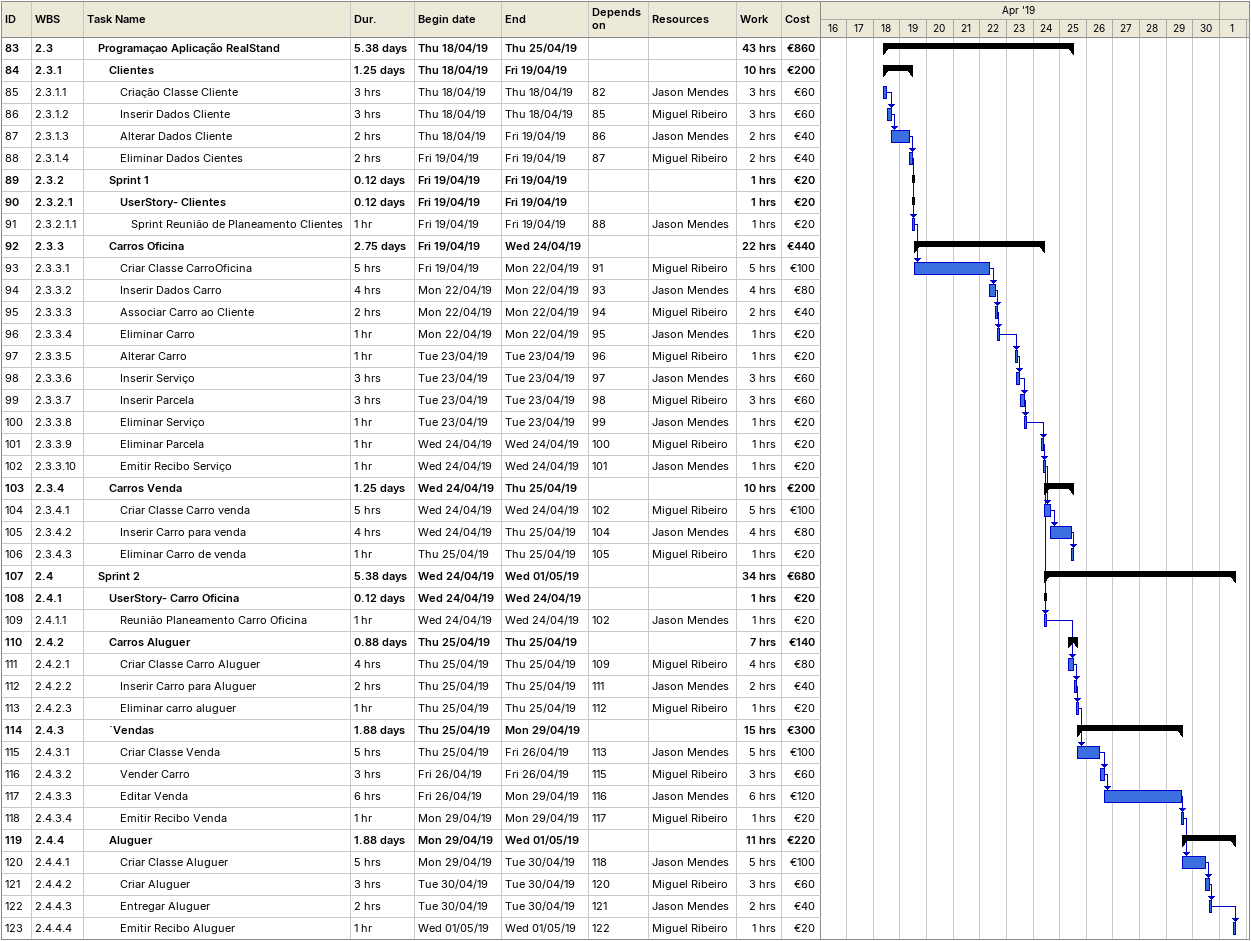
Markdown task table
| ID | WBS | Task | Duration | Start | Finish | Predecessors | Resources | Work (h) | Cost (€) |
|---|---|---|---|---|---|---|---|---|---|
| 83 | 2.3 | **Programaçao Aplicação RealStand** | 5.38d | 2019-04-18 | 2019-04-25 |  |  | 43 | 860 |
| 84 | 2.3.1 | **Clientes** | 1.25d | 2019-04-18 | 2019-04-19 |  |  | 10 | 200 |
| 85 | 2.3.1.1 | Criação Classe Cliente | 3h | 2019-04-18 | 2019-04-18 | 82 | Jason Mendes | 3 | 60 |
| 86 | 2.3.1.2 | Inserir Dados Cliente | 3h | 2019-04-18 | 2019-04-18 | 85 | Miguel Ribeiro | 3 | 60 |
| 87 | 2.3.1.3 | Alterar Dados Cliente | 2h | 2019-04-18 | 2019-04-19 | 86 | Jason Mendes | 2 | 40 |
| 88 | 2.3.1.4 | Eliminar Dados Cientes | 2h | 2019-04-19 | 2019-04-19 | 87 | Miguel Ribeiro | 2 | 40 |
| 89 | 2.3.2 | **Sprint 1** | 0.12d | 2019-04-19 | 2019-04-19 |  |  | 1 | 20 |
| 90 | 2.3.2.1 | **UserStory- Clientes** | 0.12d | 2019-04-19 | 2019-04-19 |  |  | 1 | 20 |
| 91 | 2.3.2.1.1 | Sprint Reunião de Planeamento Clientes | 1h | 2019-04-19 | 2019-04-19 | 88 | Jason Mendes | 1 | 20 |
| 92 | 2.3.3 | **Carros Oficina** | 2.75d | 2019-04-19 | 2019-04-24 |  |  | 22 | 440 |
| 93 | 2.3.3.1 | Criar Classe CarroOficina | 5h | 2019-04-19 | 2019-04-22 | 91 | Miguel Ribeiro | 5 | 100 |
| 94 | 2.3.3.2 | Inserir Dados Carro | 4h | 2019-04-22 | 2019-04-22 | 93 | Jason Mendes | 4 | 80 |
| 95 | 2.3.3.3 | Associar Carro ao Cliente | 2h | 2019-04-22 | 2019-04-22 | 94 | Miguel Ribeiro | 2 | 40 |
| 96 | 2.3.3.4 | Eliminar Carro | 1h | 2019-04-22 | 2019-04-22 | 95 | Jason Mendes | 1 | 20 |
| 97 | 2.3.3.5 | Alterar Carro | 1h | 2019-04-23 | 2019-04-23 | 96 | Miguel Ribeiro | 1 | 20 |
| 98 | 2.3.3.6 | Inserir Serviço | 3h | 2019-04-23 | 2019-04-23 | 97 | Jason Mendes | 3 | 60 |
| 99 | 2.3.3.7 | Inserir Parcela | 3h | 2019-04-23 | 2019-04-23 | 98 | Miguel Ribeiro | 3 | 60 |
| 100 | 2.3.3.8 | Eliminar Serviço | 1h | 2019-04-23 | 2019-04-23 | 99 | Jason Mendes | 1 | 20 |
| 101 | 2.3.3.9 | Eliminar Parcela | 1h | 2019-04-24 | 2019-04-24 | 100 | Miguel Ribeiro | 1 | 20 |
| 102 | 2.3.3.10 | Emitir Recibo Serviço | 1h | 2019-04-24 | 2019-04-24 | 101 | Jason Mendes | 1 | 20 |
| 103 | 2.3.4 | **Carros Venda** | 1.25d | 2019-04-24 | 2019-04-25 |  |  | 10 | 200 |
| 104 | 2.3.4.1 | Criar Classe Carro venda | 5h | 2019-04-24 | 2019-04-24 | 102 | Miguel Ribeiro | 5 | 100 |
| 105 | 2.3.4.2 | Inserir Carro para venda | 4h | 2019-04-24 | 2019-04-25 | 104 | Jason Mendes | 4 | 80 |
| 106 | 2.3.4.3 | Eliminar Carro de venda | 1h | 2019-04-25 | 2019-04-25 | 105 | Miguel Ribeiro | 1 | 20 |
| 107 | 2.4 | **Sprint 2** | 5.38d | 2019-04-24 | 2019-05-01 |  |  | 34 | 680 |
| 108 | 2.4.1 | **UserStory- Carro Oficina** | 0.12d | 2019-04-24 | 2019-04-24 |  |  | 1 | 20 |
| 109 | 2.4.1.1 | Reunião Planeamento Carro Oficina | 1h | 2019-04-24 | 2019-04-24 | 102 | Jason Mendes | 1 | 20 |
| 110 | 2.4.2 | **Carros Aluguer** | 0.88d | 2019-04-25 | 2019-04-25 |  |  | 7 | 140 |
| 111 | 2.4.2.1 | Criar Classe Carro Aluguer | 4h | 2019-04-25 | 2019-04-25 | 109 | Miguel Ribeiro | 4 | 80 |
| 112 | 2.4.2.2 | Inserir Carro para Aluguer | 2h | 2019-04-25 | 2019-04-25 | 111 | Jason Mendes | 2 | 40 |
| 113 | 2.4.2.3 | Eliminar carro aluguer | 1h | 2019-04-25 | 2019-04-25 | 112 | Miguel Ribeiro | 1 | 20 |
| 114 | 2.4.3 | **´Vendas** | 1.88d | 2019-04-25 | 2019-04-29 |  |  | 15 | 300 |
| 115 | 2.4.3.1 | Criar Classe Venda | 5h | 2019-04-25 | 2019-04-26 | 113 | Jason Mendes | 5 | 100 |
| 116 | 2.4.3.2 | Vender Carro | 3h | 2019-04-26 | 2019-04-26 | 115 | Miguel Ribeiro | 3 | 60 |
| 117 | 2.4.3.3 | Editar Venda | 6h | 2019-04-26 | 2019-04-29 | 116 | Jason Mendes | 6 | 120 |
| 118 | 2.4.3.4 | Emitir Recibo Venda | 1h | 2019-04-29 | 2019-04-29 | 117 | Miguel Ribeiro | 1 | 20 |
| 119 | 2.4.4 | **Aluguer** | 1.88d | 2019-04-29 | 2019-05-01 |  |  | 11 | 220 |
| 120 | 2.4.4.1 | Criar Classe Aluguer | 5h | 2019-04-29 | 2019-04-30 | 118 | Jason Mendes | 5 | 100 |
| 121 | 2.4.4.2 | Criar Aluguer | 3h | 2019-04-30 | 2019-04-30 | 120 | Miguel Ribeiro | 3 | 60 |
| 122 | 2.4.4.3 | Entregar Aluguer | 2h | 2019-04-30 | 2019-04-30 | 121 | Jason Mendes | 2 | 40 |
| 123 | 2.4.4.4 | Emitir Recibo Aluguer | 1h | 2019-05-01 | 2019-05-01 | 122 | Miguel Ribeiro | 1 | 20 |
